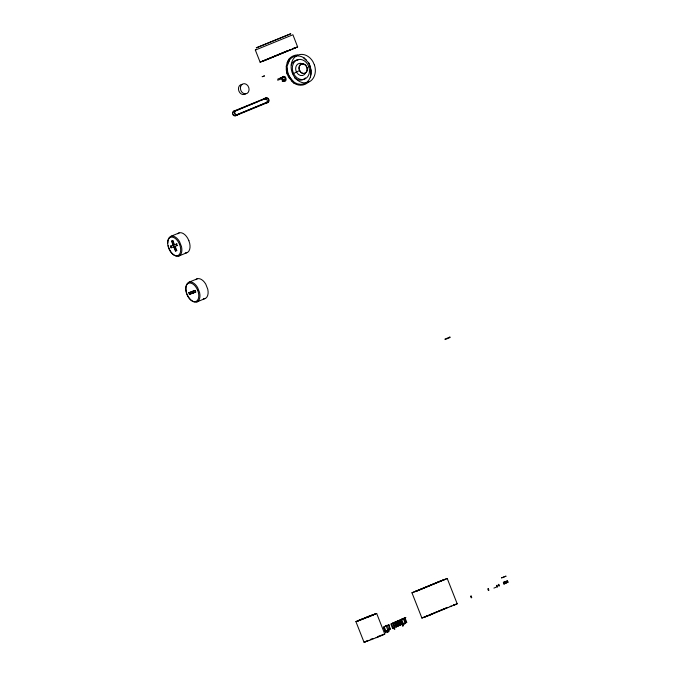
<?xml version="1.0" encoding="UTF-8"?>
<svg xmlns="http://www.w3.org/2000/svg" width="676" height="676" viewBox="0 0 676 676"><rect width="100%" height="100%" fill="white"/><g stroke="black" fill="none" stroke-linecap="round" stroke-linejoin="round"><path stroke-width="1.01" d="M291.246 80.731L294.153 83.173L288.804 77.588L287.139 73.912L286.286 69.983L286.311 66.062L287.275 62.386L288.973 59.268L287.275 62.386M287.139 73.912L286.379 66.037M306.532 60.139L303.803 57.84L308.831 63.088L310.394 66.535L311.18 73.921L310.343 77.343L308.738 80.275L306.49 82.514L303.668 83.925L300.609 84.382L297.44 83.858L294.39 82.404L289.429 77.14L287.866 73.684L287.089 66.307L289.59 59.927L287.993 62.86M310.343 77.343L311.129 70.253L308.831 63.088M281.765 78.762L281.993 77.512A2.619 2.121 70.3 0 1 284.385 76.54L284.926 76.844A2.619 2.121 70.3 0 1 285.145 81.272A2.619 2.121 70.3 0 1 281.765 78.762L277.692 80.224L277.92 78.965L281.993 77.512M285.204 79.464L285.23 79.075A1.546 1.251 70.3 0 0 282.796 78.103L282.686 78.458A1.546 1.251 70.3 0 0 282.872 79.616L283.092 79.945A1.546 1.251 70.3 0 0 284.909 80.106L285.204 79.464L282.483 80.436L285.221 79.261M265.372 60.206L260.116 62.175L255.342 50.066L255.807 49.813M260.116 62.175L288.145 50.556M268.685 58.871L297.634 46.914L292.902 34.755L255.342 50.066M297.634 46.914L296.544 47.227M385.202 631.401L385.785 632.863L383.385 626.973L385.193 631.561M393.331 622.934L395.147 627.505M395.663 621.65L397.48 626.23M399.837 620.154L400.302 619.934L403.031 625.942L400.648 619.875L401.679 619.486L403.488 624.075L402.059 624.616L402.634 626.086L403.099 625.824L400.707 619.765L403.758 618.574L405.566 623.171C399.702 629.331 397.471 612.6 401.637 624.624M399.981 619.951L401.806 624.531M288.905 59.294C290.908 56.564 294.28 55.001 297.491 54.95M289.522 59.953C292.877 55.356 299.24 54.731 303.87 57.815M308.755 81.526C305.273 85.945 298.581 86.266 294.085 83.199M188.849 240.639L189.686 243.335A10.63 6.228 67.6 0 1 185.249 252.9M233.397 111.768L235.721 110.839L235.324 111.075A2.087 1.69 70.3 0 0 236.803 114.835L268.102 101.907A2.087 1.69 70.3 0 0 266.623 98.155L264.248 98.949L264.696 98.84A2.087 1.69 70.3 0 1 265.592 99.059M365.75 641.625L364.009 642.183L355.906 621.607L362.581 618.793M382.253 635.17L384.779 634.046L376.676 613.47L367.837 617.154M364.009 642.183L368.217 640.358M365.395 641.575L364.989 641.862M383.393 634.654L383.917 634.384L383.038 634.603M427.798 615.895L421.909 618.067L411.954 592.776L441.741 580.473M431.33 614.484L457.196 603.795L447.233 578.504L417.447 590.807M421.909 618.067L423.024 617.543M292.793 73.929L299.73 70.414M359.142 620.222L357.621 620.931L358.424 620.729M373.439 614.856L374.96 614.146L372.924 614.78M262.626 61.102L261.705 61.55L263.31 60.992M295.159 47.937L296.08 47.489L294.474 48.047M397.936 626.018L396.128 621.43L397.995 626.23L398.57 626.01L396.761 621.413L396.187 621.641M453.664 605.265L455.261 604.555L453.478 605.138M380.571 635.871L382.962 634.899M405.008 617.898L405.879 617.509L401.561 619.208L405.008 617.898L406.817 622.495L406.318 622.697L404.51 618.101M262.491 61.102L288.238 50.463M295.294 47.937L266.505 59.758M233.642 111.194L266.057 97.91A2.459 1.986 70.3 0 1 268.803 99.44A2.459 1.986 70.3 0 1 267.857 102.482L235.442 115.765A2.459 1.986 70.3 0 1 232.705 114.236A2.459 1.986 70.3 0 1 233.642 111.194L235.569 110.501A2.459 1.986 70.3 0 0 234.631 113.551A2.459 1.986 70.3 0 0 237.369 115.072L235.442 115.765M234.741 111.134L247.112 106.022M249.021 105.236L258.536 101.307M260.437 100.521L263.294 99.338M266.175 98.257L233.98 111.565A2.087 1.69 70.3 0 0 233.676 111.912M170.952 236.287L179.115 232.916M171.527 241.171L171.966 240.994L173.571 245.067L173.132 245.244L171.527 241.171L172.895 240.664L174.18 243.918M172.895 240.664L172.464 240.842L174.07 244.915L176.985 243.842L176.546 244.028L177.163 245.591L177.602 245.413L174.687 246.486L176.343 250.686L176.774 250.5L175.118 246.301L174.687 246.486M170.445 246.208L170.884 246.03L171.501 247.593L171.07 247.779L170.445 246.208L173.571 245.067M174.07 244.915L174.501 244.729M175.405 251.016L175.844 250.838L174.188 246.639L173.749 246.816L175.405 251.016L176.774 250.5M178.743 256.06L186.906 252.697M189.035 282.188L197.189 278.816M188.79 292.767L195.33 290.401L188.79 292.767L189.407 294.339L195.508 292.15L194.891 290.587M191.477 291.804L191.916 291.626M192.406 291.474L192.846 291.288M189.407 294.339L195.947 291.973M192.094 293.376L192.533 293.198M193.023 293.046L193.463 292.86M196.817 301.961L204.98 298.589M424.114 617.078L431.685 613.96M433.57 613.174L436.409 612.008M438.302 611.222L445.864 608.096M428.356 615.397L423.844 617.306L426.649 616.335M430.299 614.594L447.774 607.369M359.556 619.985L372.222 614.974M373.025 615.092L365.429 618.151M381.129 635.668L376.101 637.688M289.091 50.159L290.181 49.72M388.024 630.48L389.393 629.88L385.928 631.207L384.12 626.61L387.585 625.292L386.207 625.892L388.514 631.722L389.063 631.511M432.294 614.154L429.006 615.422M370.313 639.496L372.696 638.541M378.847 636.615L373.532 638.727M268.186 59.125L263.64 60.916M493.902 588.095L496.057 587.25M440.177 581.157L414.827 591.652L417.1 590.858M419.01 590.123L444.36 579.628L442.087 580.422M430.747 614.78L427.409 616.098M364.432 617.999L369.806 615.895M386.672 625.452L387.247 625.224M388.48 630.04L389.055 629.821M450.098 606.44L451.306 605.966M362.775 619.182L365.572 618.05M370.879 639.758L373.608 638.676M292.412 48.833L294.144 48.123M441.149 580.777L447.191 578.479M418.03 590.503L411.954 592.776M363.35 618.912L358.339 620.847M377.622 636.606L381.686 635.085M368.462 640.679L371.166 639.623M293.502 48.41L295.471 47.624M385.641 625.849L386.131 625.663M387.94 630.252L387.449 630.438L388.024 631.908L388.514 631.722M453.3 605.147L457.196 603.795M371.242 615.397L376.676 613.47M361.339 619.672L355.906 621.607M366.443 641.423L368.952 640.468M287.063 69.991L287.934 73.659L291.66 80.114M284.385 76.54L280.312 77.993L280.853 78.298M281.664 78.01L284.926 76.844M285.095 79.81L282.188 81.078L284.909 80.106M266.057 97.91L264.13 98.603A2.459 1.986 70.3 0 1 266.175 99.085M267.713 102.152L265.778 102.837L266.175 102.6A2.087 1.69 70.3 0 0 266.479 102.245M267.857 102.482L265.93 103.174A2.459 1.986 70.3 0 0 266.733 102.49M237.259 114.726L234.876 115.52A2.087 1.69 70.3 0 1 233.972 115.309M171.07 247.779L174.188 246.639M364.972 641.938L367.102 641.144M403.496 623.779L405.194 623.145L403.386 618.548M383.816 634.291L384.779 634.046M263.75 76.118L264.544 75.881L262.119 76.701L262.913 76.464M264.831 98.738L265.279 98.637A2.087 1.69 70.3 0 1 266.758 102.389L235.459 115.317A2.087 1.69 70.3 0 1 235.003 115.275M188.883 240.707L187.674 238.214A10.63 6.228 67.6 0 0 177.729 233.795M197.713 290.435L196.581 288.103A9.836 5.763 67.6 0 0 186.196 285.973A9.836 5.763 67.6 0 0 192.102 300.955A9.836 5.763 67.6 0 0 198.448 292.835L197.696 290.401M387.601 626.145L388.692 628.9M386.985 630.784L387.559 632.246L387.01 632.474L386.427 631.004M189.229 292.59L189.846 294.153M245.667 93.744A5.222 4.225 70.3 0 1 238.898 91.083A5.222 4.225 70.3 0 1 241.974 84.365M233.566 115.013A2.087 1.69 70.3 0 1 233.228 114.607M232.831 113.602A2.087 1.69 70.3 0 1 232.89 112.562M305.746 72.602A6.287 5.095 70.3 0 1 296.739 72.501L296.063 71.014A6.287 5.095 70.3 0 1 297.237 64.55A6.287 5.095 70.3 0 1 302.949 64.161M305.467 77.892A10.309 8.349 70.3 0 1 294.508 77.774M291.246 64.964A10.309 8.349 70.3 0 1 298.099 59.995M187.058 294.178A10.63 6.228 67.6 0 0 196.023 302.155A10.63 6.228 67.6 0 0 199.606 292.607L197.586 287.486A10.63 6.228 67.6 0 0 188.536 282.407A10.63 6.228 67.6 0 0 186.737 293.308M168.163 245.65A10.63 6.228 67.6 0 0 177.087 256.272A10.63 6.228 67.6 0 0 181.523 246.706L179.512 241.585A10.63 6.228 67.6 0 0 171.755 236.101A10.63 6.228 67.6 0 0 167.817 243.056M203.332 298.8A10.63 6.228 67.6 0 0 207.769 289.235L205.749 284.114A10.63 6.228 67.6 0 0 195.803 279.695M256.331 47.819L290.688 33.8L256.331 47.819M501.617 577.879L505.935 576.18L501.617 577.879M503.383 582.374L503.992 583.963L503.383 582.374M503.84 582.163L504.161 583.861L503.84 582.163M395.139 622.064L394.725 622.233L396.542 626.829L397.446 626.449L395.637 621.861L395.139 622.064M449.886 337.07L444.96 339.107L445.095 339.546L450.022 337.51L449.886 337.07M393.052 622.833L392.502 623.052L394.885 629.119L394.319 629.339L393.736 627.869L394.86 627.429L393.052 622.833M398.62 620.534L398.071 620.754L399.879 625.351L400.437 625.123L398.62 620.534M471.13 596.038L470.58 596.266L471.197 597.829L471.747 597.609L471.13 596.038M391.421 623.728L390.846 623.956L392.663 628.545L393.229 628.325L391.421 623.728M505.783 581.495L505.217 581.715L505.834 583.287L506.4 583.058L505.783 581.495M398.705 620.399L398.156 620.61L399.964 625.199L400.513 624.987L398.705 620.399M397.505 620.982L396.956 621.193L398.764 625.782L399.313 625.57L397.505 620.982M506.408 581.132L505.868 581.343L506.485 582.915L507.025 582.704L506.408 581.132M488.309 588.703L487.759 588.914L488.376 590.478L488.925 590.266L488.309 588.703M504.668 581.926L504.178 582.112L504.795 583.684L505.285 583.498L504.668 581.926M498.787 584.36L498.297 584.537L498.913 586.109L499.403 585.923L498.787 584.36M507.296 580.811L507.515 582.518L508.327 582.239L507.296 580.811M388.751 624.539L390.17 629.28L388.751 624.539M496.902 585.348L497.122 587.064L496.902 585.348M394.674 622.326L396.491 626.914L394.674 622.326M179.63 244.535L178.498 242.202A9.836 5.763 67.6 0 0 168.113 240.073A9.836 5.763 67.6 0 0 174.019 255.063A9.836 5.763 67.6 0 0 180.365 246.934L179.613 244.501M314.467 65.082L312.904 61.626A14.542 11.779 70.3 0 0 297.237 55.415A14.542 11.779 70.3 0 0 292.007 72.205L293.57 75.653A14.542 11.779 70.3 0 0 309.236 81.864A14.542 11.779 70.3 0 0 314.467 65.082M308.873 66.949L307.766 64.499A10.309 8.349 70.3 0 0 296.671 60.105A10.309 8.349 70.3 0 0 292.962 71.994L294.068 74.444A10.309 8.349 70.3 0 0 305.172 78.838A10.309 8.349 70.3 0 0 308.873 66.949M306.963 67.465L306.431 66.29A4.943 4.005 70.3 0 0 301.107 64.178A4.943 4.005 70.3 0 0 299.333 69.882L299.865 71.056A4.943 4.005 70.3 0 0 305.189 73.169A4.943 4.005 70.3 0 0 306.963 67.465M306.887 67.49L306.363 66.332A4.867 3.938 70.3 0 0 301.124 64.254A4.867 3.938 70.3 0 0 299.375 69.873L299.899 71.022A4.867 3.938 70.3 0 0 305.138 73.101A4.867 3.938 70.3 0 0 306.887 67.49M240.622 86.486A5.222 4.225 70.3 0 0 245.574 93.888A5.222 4.225 70.3 0 0 248.016 85.962A5.222 4.225 70.3 0 0 240.622 86.486"/></g></svg>
